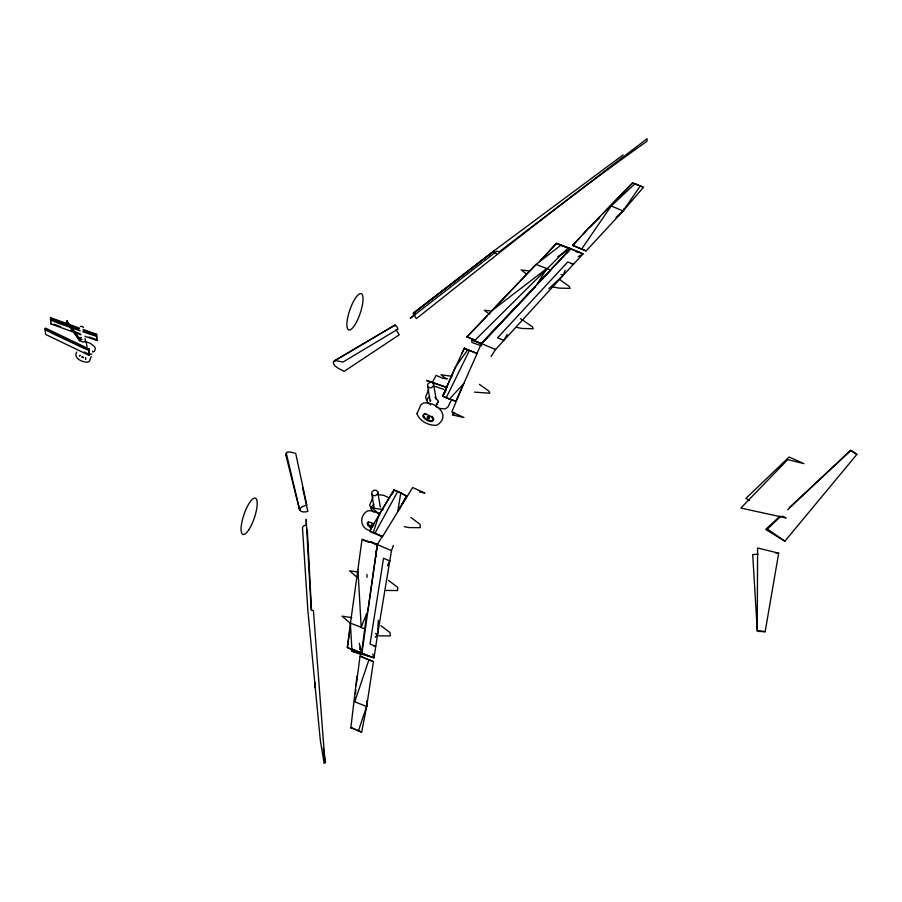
<?xml version="1.0" encoding="UTF-8"?>
<svg xmlns="http://www.w3.org/2000/svg" width="902" height="902" viewBox="0 0 902 902"><rect width="100%" height="100%" fill="white"/><g stroke="black" fill="none" stroke-linecap="round" stroke-linejoin="round"><path stroke-width="1.35" d="M333.65 361.409L395.008 325.07L396.779 326.366L397.951 329.117L342.974 362.052L335.623 360.586L333.188 362.108C333.74 367.272 340.381 368.997 344.136 371.376L399.225 334.822L396.068 329.704M394.952 326.107L395.087 325.397M475.929 353.054L469.457 350.382L446.253 397.647L455.848 401.322L463.763 383.564L449.331 399.191L442.634 396.091L455.093 367.52L467.8 349.672L477.226 353.539M477.226 353.291L463.763 383.564M350.303 627.206L347.371 647.365L351.904 649.485L347.36 647.749L350.416 623.147L361.206 627.273L357.914 569.455L350.404 623.519L351.904 649.485L361.533 653.228L366.798 613.146L361.217 627.217M366.967 577.314L367.046 574.506M79.737 340.753L66.466 321.597L66.827 320.887L79.928 338.927M442.634 396.091L446.264 397.647M464.451 348.386L467.8 349.908L464.429 348.116L461.711 353.798L464.429 348.116M370.271 542.406L362.04 539.249L357.914 569.455M361.657 732.131L350.833 727.576L361.657 732.131L366.663 706.537L373.462 661.527L360.067 656.07L356.166 685.779M366.934 700.91L366.663 706.537L354.836 701.779L354.565 696.524L350.822 727.959M354.847 701.395L355.05 699.106M299.678 510.487L285.754 454.585L287.163 452.15L290.218 452.015L295.709 453.402L306.815 505.221C296.735 507.048 298.63 513.914 307.83 511.434L302.598 487.723M372.785 653.995L374.014 657.874L351.724 649.564L352.005 651.244L374.014 657.874L377.622 634.072L378.299 620.283M369.752 531.379L372.368 526.114L369.752 531.379L382.392 536.814L412.71 487.497L424.865 493.09L419.475 491.883M354.565 696.524L357.012 676.06M85.059 338.351L85.453 341.046C83.108 344.192 76.986 339.017 81.045 337.461L80.098 338.329M91.237 356.459L89.456 361.15L87.832 362.142C82.883 362.683 73.006 358.195 76.659 352.073M374.172 508.243L371.793 494.206L371.94 492.018L373.778 490.372L376.179 490.237L377.712 491.725L380.294 507.037M433.558 383.801L433.411 385.988L431.573 387.635L429.205 387.781L427.638 386.293L427.807 384.072L429.623 382.459L432.024 382.324L433.558 383.801L436.14 399.124M377.712 491.725L377.543 493.935L375.728 495.548L373.36 495.705L371.793 494.206M355.501 693.773L355.839 689.771M436.331 407.219L436.478 405.573M455.848 401.322L449.354 398.966M358.41 730.97L366.708 706.165M372.289 661.448L368.963 659.712L354.892 701.361M372.402 526.114L394.106 489.854L406.746 496.032L401.92 504.308M369.775 531.019L373.248 532.608L379.336 513.926L394.106 489.854M375.57 557.098L377.295 544.605L382.301 536.386M360.067 656.07L367.644 659.565M352.005 651.244L361.747 654.581L377.295 544.605L367.554 541.268M376.179 544.447L370.361 541.595L377.419 544.571L367.858 610.71M406.655 496.382L400.815 492.706L397.85 511.107L406.746 496.032M373.315 532.259L374.916 533.33L397.737 491.41L400.849 492.717M375.39 637.286L377.622 634.072L391.491 550.603L393.464 545.394M765.144 631.693L778.685 553.174L757.59 547.988L757.252 630.577L765.144 631.693L757.33 631.332L752.696 554.538L758.165 554.256M361.939 650.274L361.758 654.559M324.077 762.9L320.289 740.114L307.841 610.259L302.463 527.591L303.467 526.024L306.342 524.829L306.195 519.36L311.179 609.989L313.422 610.677L324.968 761.931L324.292 763.34L325.464 762.607L323.288 748.164M397.737 491.41L394.039 490.203L392.359 494.003M433.851 419.002L432.678 420.67A5.773 2.559 27.4 0 1 423.839 416.679M85.758 358.883L85.634 359.492L85.622 357.62M359.74 649.496L360.394 646.768M430.773 400.229L430.401 400.826M446.794 387.477L426.443 380.396L432.317 382.471L436.117 375.345L442.769 378.31L447.663 378.817M81 334.811L50.986 323.976L50.523 318.462L50.783 317.763L79.399 328.091M50.986 323.976L51.245 323.277M84.912 336.22L96.785 340.516L96.57 334.292L83.3 329.501M96.785 340.516L96.57 334.292M491.015 356.549L495.559 349.525L563.299 275.245L565.137 270.25M463.741 383.542L451.812 411.932L463.966 417.525L452.308 414.886L453.39 412.315M477.079 353.234L481.352 343.527L570.616 248.738L583.042 253.947L563.299 275.245L548.89 288.606M582.805 234.531L589.209 227.349L572.691 245.457L586.097 250.914L623.113 210.967L624.252 208.385M94.439 351.543L95.375 348.375L94.586 346.718L90.471 343.358L85.239 341.554M451.169 400.668L447.82 407.14L445.216 408.899L438.755 408.358M387.409 565.746L389.788 560.897L383.508 558.27L370.057 643.994L375.751 646.396L373.529 645.742M436.061 405.697L437.944 402.044M82.082 339.547L79.748 338.678L80.109 338.002M507.138 334.405L503.902 340.37L497.622 337.743L567.741 261.963L573.525 264.218L571.259 263.632M436.038 405.832L438.451 401.153L434.967 397.331M428.743 389.484L425.564 397.094L426.826 400.589M372.943 497.306L369.719 505.03L371.038 508.491M446.152 390.318L442.623 396.328L461.711 353.798M399.203 508.841L400.567 506.574M488.997 313.93L491.838 310.66L546.792 268.559L537.389 283.747L570.65 248.839L568.192 247.847L475.038 340.189L466.898 336.942L536.047 264.433L561.01 245.062L570.65 248.839M453.199 415.1L454.709 412.766M45.1 328.869L45.596 328.125L89.151 349.051L89.106 355.32L45.562 334.394L45.1 328.869L88.644 349.796L89.106 355.32M88.644 349.796L89.151 349.051M572.669 245.231L581.587 249.099L611.229 205.994M643.509 187.481L635.031 183.67L611.252 205.96L623.113 210.967L640.364 185.812L643.476 187.244L623.113 210.967L616.021 217.472M89.185 349.514L88.678 350.168L83.66 348.161L52.485 333.492L45.168 329.636L45.675 329.016M413.826 312.757L415.348 314.178L410.252 318.271L496.867 251.173L499.11 251.861L647.072 138.716L646.993 141.276C567.741 197.2 492.402 258.491 416.352 318.643L413.319 313.366L494.375 250.812L413.826 312.757L413.33 313.344L493.586 251.128L623.135 154.896M780.061 516.136L765.685 529.451L784.875 541.211L856.9 454.371L850.62 450.166L787.705 509.777M567.065 252.943L570.616 248.738L583.042 253.947L578.126 256.698M602.739 213.774L632.753 182.79L640.397 186.049M572.691 245.457L580.967 236.516M568.192 247.847L556.455 243.326L539.43 261.727M540.377 260.723L556.455 243.326M481.397 343.628L474.339 340.652L481.409 343.854L535.529 286.701M466.898 336.942L487.069 315.925M538.325 282.777L540.174 280.86M493.135 331.406L481.352 343.527L471.611 340.178L472.005 342.523L481.747 345.872M632.753 182.79L589.231 227.575L599.841 216.728M373.8 504.477L371.737 506.541L371.376 509.156L371.579 510.329L373.778 511.998M429.645 396.564L427.604 398.594L427.221 401.243L427.424 402.405L430.728 404.908M589.231 227.575L599.255 217.856M780.602 516.508L767.41 529.012L784.875 541.211M789.295 507.578L850.902 450.515L856.9 454.371M80.086 338.318L81.045 337.461M606.606 209.828L608.478 208.373M368.636 521.615L367.486 523.273L371.173 527.23M557.605 256.687L570.616 248.738L560.875 245.378M80.222 355.208L79.387 356.042L79.974 355.692M334.439 360.811L395.008 325.07M80.402 326.513L82.285 326.389L83.469 327.561M377.239 494.488L383.654 495.333L387.95 497.273M775.946 553.321L778.685 553.174M89.918 354.136L91.959 354.058M386.27 590.46L397.726 590.551L397.624 587.281L388.412 580.324M378.727 635.82L390.194 635.921L390.081 632.64L380.87 625.684M489.978 310.84L484.363 310.288L489.594 314.324M383.158 509.619L372.041 507.916L379.866 514.749M357.959 571.992L349.559 570.797L357.384 577.63M351.769 617.611L342.016 616.156L350.867 623.699M529.474 270.995L521.176 269.923L526.407 273.96M553.456 287.039L558.981 288.11L570.041 288.369L569.252 286.408L559.668 279.541M516.643 327.403L522.157 328.475L533.217 328.734L532.439 326.772L520.42 318.654M451.913 376.326L440.943 374.747L446.174 378.784M474.61 392.133L489.809 393.193L489.019 391.231L479.447 384.365M404.31 526.61L408.753 527.58L420.219 527.67L420.106 524.4L410.895 517.444M428.687 417.919C432.306 417.874 425.067 414.864 428.168 417.694M372.921 526.667L371.049 525.381L373.135 525.607M435.316 386.507L443.784 389.405M575.724 251.703L579.253 252.199M561.067 274.625L563.299 275.245M375.379 633.452L377.622 634.072M432.317 382.471L447.133 387.556M70.784 326.4L50.67 319.004L50.377 319.939L57.953 323.063L80.301 330.899M547.153 268.875L550.806 270.138L481.352 343.527L495.559 349.525M361.465 627.702L365.118 628.953M50.523 318.462L79.308 328.858M83.232 330.267L96.322 334.992M53.861 324.224L60.4 326.58M70.863 330.357L80.019 333.661M89.174 336.965L90.29 337.371M91.406 337.776L97.044 339.806M72.126 326.885L78.327 329.151M83.288 330.966L96.356 335.318L96.063 336.22L82.894 331.857M351.927 649.102L361.578 652.845M610.293 205.825L611.285 206.197M556.511 243.574L561.01 245.062M66.466 321.597L67.368 320.796M363.179 540.072L369.031 542.327M466.864 336.694L475.038 340.189M581.564 248.873L586.097 250.914M377.295 544.605L391.491 550.603M378.423 513.103L371.038 510.69L367.666 510.87C359.526 515.155 359.492 527.377 369.098 530.353M373.856 523.656L369.82 522.269L367.294 522.98L367.7 525.347L370.778 527.986M374.984 532.969L382.448 536.465M84.258 352.005L89.614 354.576M749.585 500.317L745.819 498.49L789.092 457.032L803.964 463.651L787.762 459.614L740.858 508.063L786.059 517.928L782.293 516.102M286.295 455.792L285.754 454.585M431.945 416.273L433.253 417.66M373.845 525.201L371.714 524.242L371.895 525.28M66.579 321.721L79.816 340.866M286.227 452.939L299.735 510.115M423.85 416.69L423.23 415.36L424.414 413.691A5.773 2.559 27.4 0 1 426.015 413.601M86.073 341.723L87.043 346.763M359.334 643.34L361.476 652.89L370.057 656.464M427.638 386.293L430.231 401.604M546.792 268.559L536.047 264.444L491.838 310.671M50.783 317.763L51.019 320.514M307.266 529.451L311.54 610.203M417.119 413.42L417.074 414.131C420.197 421.459 428.98 425.913 436.76 425.214C451.902 416.059 435.925 401.097 423.557 403.025L420.918 404.694L417.119 413.42M92.714 351.295L93.12 352.073L92.782 351.363M433.467 419.746L432.283 421.426A5.773 2.559 27.4 0 1 423.455 417.434L422.846 416.104L424.019 414.435A5.773 2.559 27.4 0 1 431.551 417.028L433.467 419.746M429.42 418.37C426.488 419.813 426.793 414.931 429.42 418.37M83.536 357.564L81.958 357.023L83.536 357.564M496.382 253.733L494.104 252.267L496.337 253.71M315.193 687.651L314.663 682.092L315.181 687.651M248.726 529.891A19.179 5.446 -71.1 0 0 256.337 498.986A19.179 5.446 -71.1 0 0 242.356 520.059A19.179 5.446 -71.1 0 0 248.726 529.891M354.542 325.397A19.179 5.446 -71.1 0 0 362.153 294.492A19.179 5.446 -71.1 0 0 348.183 315.565A19.179 5.446 -71.1 0 0 354.542 325.397"/></g></svg>
